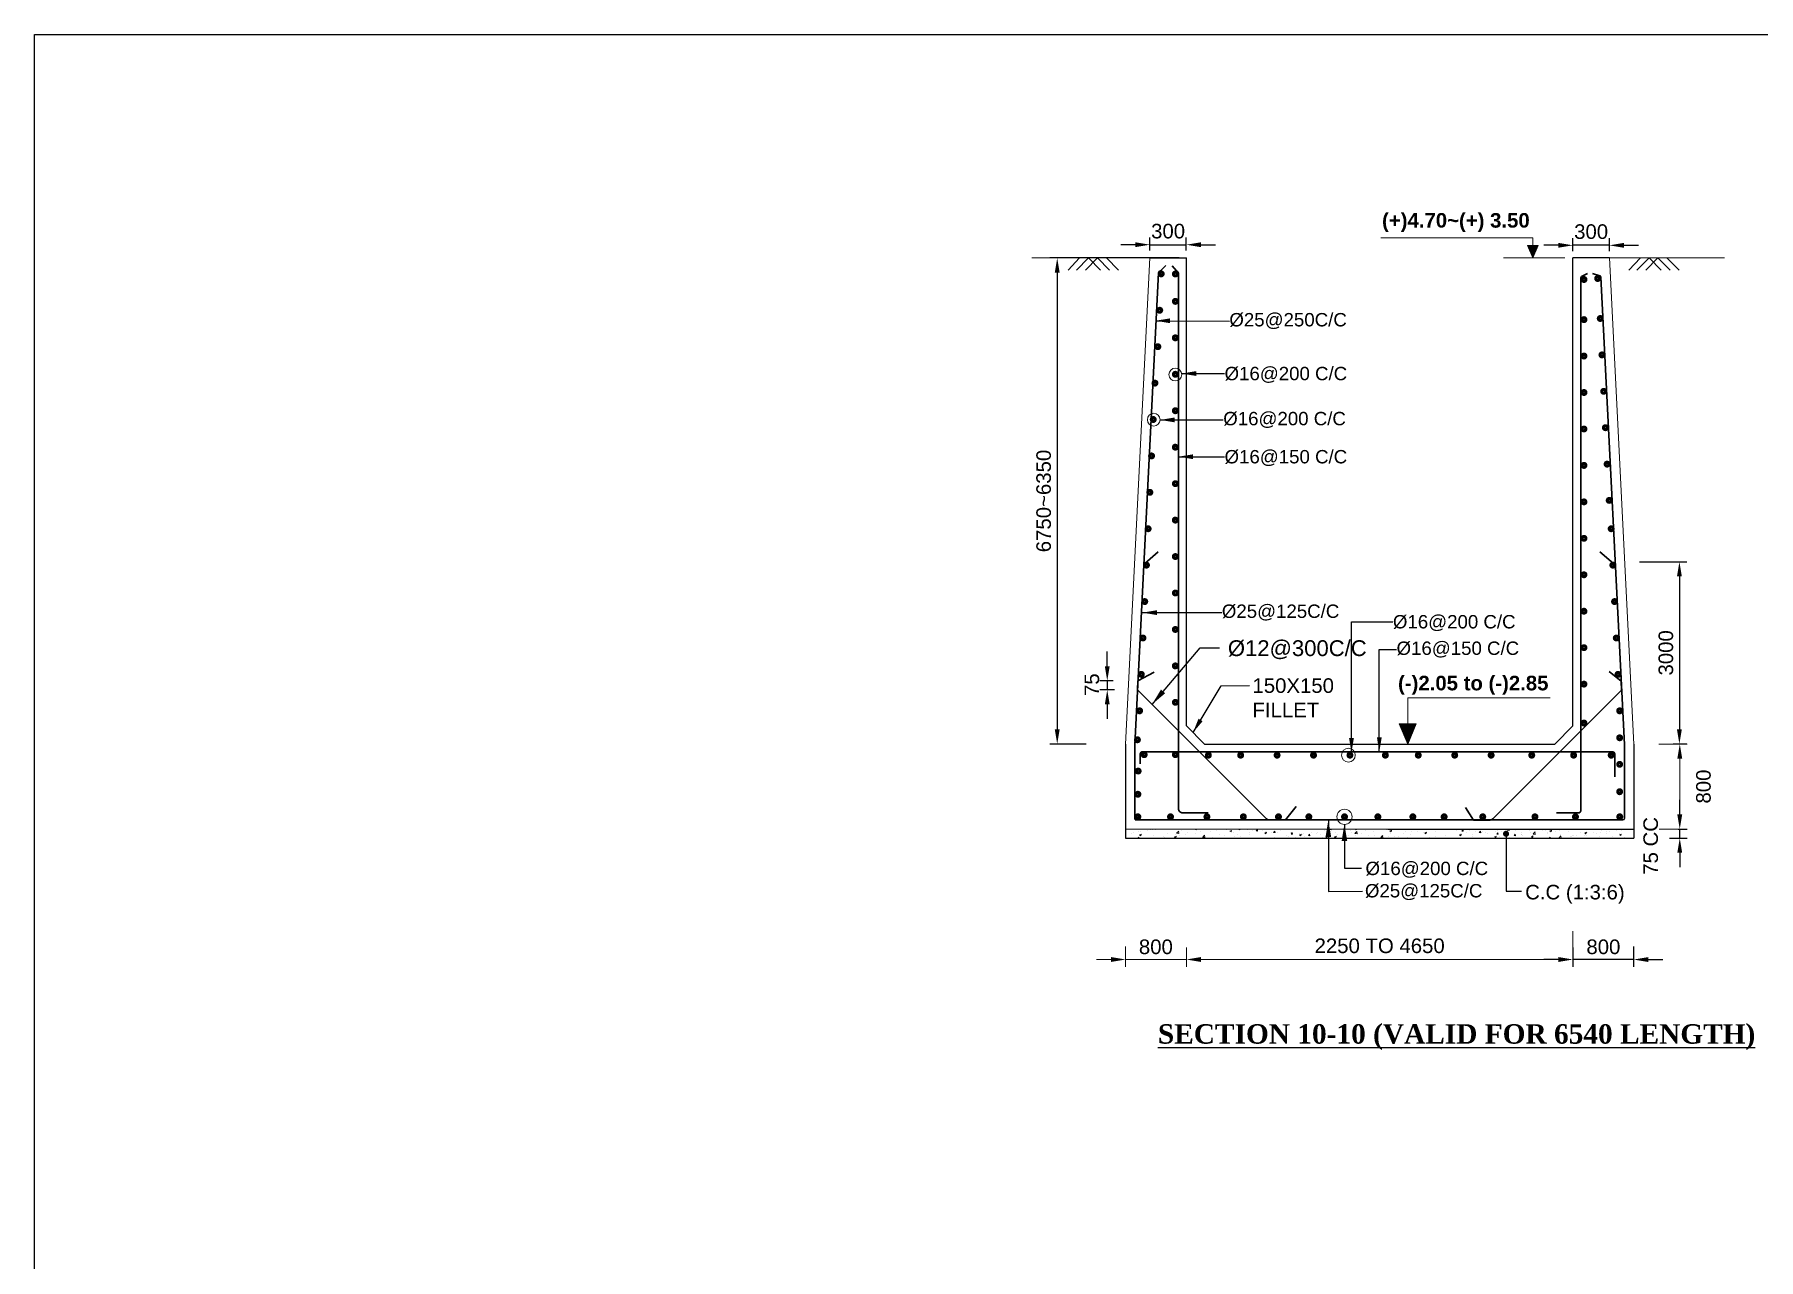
# Model space of a CAD drawing. Extents: x -426260 to 2055400, y -4304674 to -305611.
# Drawn here: x 749997 to 764196, y -1918385 to -1908303 of the extents above; entities that cross this region are included whole.
import ezdxf

# ---------------------------------------------------------------- set-up
doc = ezdxf.new("R2010")
doc.units = 0
doc.header["$LTSCALE"] = 300
doc.header["$MEASUREMENT"] = 0
doc.header["$PDMODE"] = 3
doc.layers.get('DEFPOINTS').update_dxf_attribs({"linetype": 'CONTINUOUS'})
for name, color, linetype, lineweight in [('Dim', 7, 'CONTINUOUS', 9), ('HATCH', 252, 'CONTINUOUS', 5), ('ROD', 1, 'CONTINUOUS', 30)]:
    doc.layers.add(name, color=color, linetype=linetype, lineweight=lineweight)
doc.layers.add('LINE', color=7, linetype='CONTINUOUS')
doc.layers.add('TXT', color=7, linetype='CONTINUOUS')
doc.styles.add('Arial', font='arial.ttf')
doc.styles.add('DIM', font='isocp3.shx')
doc.dimstyles.new('dim_60', dxfattribs={"dimtxt": 120, "dimasz": 120, "dimexe": 60, "dimexo": 60, "dimgap": 50, "dimtad": 1, "dimdec": 0, "dimzin": 0, "dimdsep": 46, "dimtxsty": 'DIM', "dimcen": 0.09, "dimclrd": 5, "dimclre": 5, "dimclrt": 7, "dimadec": 0, "dimazin": 0, "dimtfac": 1, "dimtdec": 0, "dimtmove": 0, "dimatfit": 3, "dimfxl": 1, "dimtolj": 1, "dimtzin": 0, "dimarcsym": 0})
doc.dimstyles.new('dim_70', dxfattribs={"dimtxt": 140, "dimasz": 140, "dimexe": 70, "dimexo": 40, "dimgap": 50, "dimtad": 1, "dimdec": 0, "dimzin": 0, "dimdsep": 46, "dimtxsty": 'Arial', "dimcen": 0.09, "dimclrd": 5, "dimclre": 5, "dimclrt": 7, "dimadec": 0, "dimazin": 0, "dimtfac": 1, "dimtdec": 0, "dimtmove": 0, "dimatfit": 3, "dimfxl": 1, "dimtolj": 1, "dimtzin": 0, "dimarcsym": 0})

# ---------------------------------------------------------------- blocks, each defined once
blk = doc.blocks.new('*D585')
at = {"layer": 'DEFPOINTS', "color": 0, "ltscale": 500, "transparency": 16777216}
for p in [(759483, -1910033), (759183, -1910142), (759483, -1910142)]:
    blk.add_point(p, dxfattribs=at)
at = {"layer": 'Dim', "color": 5, "lineweight": -2, "ltscale": 500, "transparency": 16777216}
for p, q in [((759183, -1910082), (759183, -1909973)), ((759483, -1910082), (759483, -1909973)), ((759063, -1910033), (758943, -1910033)), ((759183, -1910033), (759483, -1910033)), ((759603, -1910033), (759723, -1910033))]:
    blk.add_line(p, q, dxfattribs=at)
at = {"layer": 'Dim', "color": 5, "ltscale": 500, "transparency": 16777216}
for points in [[(759063, -1910013), (759063, -1910053), (759183, -1910033)], [(759603, -1910013), (759603, -1910053), (759483, -1910033)]]:
    blk.add_solid(points, dxfattribs=at)
at = {"layer": 'Dim', "color": 7, "ltscale": 500, "transparency": 16777216, "insert": (759333, -1909922), "char_height": 120, "attachment_point": 5, "style": 'Arial'}
blk.add_mtext('\\A1;300', dxfattribs=at)
blk = doc.blocks.new('*D587')
at = {"layer": 'DEFPOINTS', "color": 0, "ltscale": 50, "transparency": 16777216}
for p in [(763156, -1912642), (763433, -1914142), (763544, -1914142)]:
    blk.add_point(p, dxfattribs=at)
at = {"layer": 'Dim', "color": 5, "lineweight": -2, "ltscale": 50, "transparency": 16777216}
for p, q in [((763216, -1912642), (763604, -1912642)), ((763544, -1912762), (763544, -1914022)), ((763493, -1914142), (763604, -1914142))]:
    blk.add_line(p, q, dxfattribs=at)
at = {"layer": 'Dim', "color": 5, "ltscale": 50, "transparency": 16777216}
for points in [[(763524, -1912762), (763564, -1912762), (763544, -1912642)], [(763524, -1914022), (763564, -1914022), (763544, -1914142)]]:
    blk.add_solid(points, dxfattribs=at)
at = {"layer": 'Dim', "color": 7, "ltscale": 50, "transparency": 16777216, "insert": (763433, -1913392), "char_height": 120, "attachment_point": 5, "rotation": 90, "style": 'Arial'}
blk.add_mtext('\\A1;3000', dxfattribs=at)
blk = doc.blocks.new('*D588')
at = {"layer": 'DEFPOINTS', "color": 0, "ltscale": 50, "transparency": 16777216}
for p in [(758941, -1913622), (758832, -1913696), (758953, -1913696)]:
    blk.add_point(p, dxfattribs=at)
at = {"layer": 'Dim', "color": 5, "lineweight": -2, "ltscale": 50, "transparency": 16777216}
for p, q in [((758832, -1913502), (758832, -1913382)), ((758881, -1913622), (758772, -1913622)), ((758832, -1913622), (758832, -1913696)), ((758893, -1913696), (758772, -1913696)), ((758832, -1913816), (758832, -1913936))]:
    blk.add_line(p, q, dxfattribs=at)
at = {"layer": 'Dim', "color": 5, "ltscale": 50, "transparency": 16777216}
for points in [[(758812, -1913502), (758852, -1913502), (758832, -1913622)], [(758812, -1913816), (758852, -1913816), (758832, -1913696)]]:
    blk.add_solid(points, dxfattribs=at)
at = {"layer": 'Dim', "color": 7, "ltscale": 50, "transparency": 16777216, "insert": (758706, -1913654), "char_height": 120, "attachment_point": 5, "rotation": 90, "style": 'Arial'}
blk.add_mtext('\\A1;75', dxfattribs=at)
blk = doc.blocks.new('*D589')
at = {"layer": 'DEFPOINTS', "color": 0, "ltscale": 500, "transparency": 16777216}
for p in [(763402, -1914917), (763475, -1914842), (763547, -1914842)]:
    blk.add_point(p, dxfattribs=at)
at = {"layer": 'Dim', "color": 5, "lineweight": -2, "ltscale": 500, "transparency": 16777216}
for p, q in [((763547, -1914722), (763547, -1914602)), ((763462, -1914917), (763607, -1914917)), ((763535, -1914842), (763607, -1914842)), ((763547, -1914917), (763547, -1914842)), ((763547, -1915037), (763547, -1915157))]:
    blk.add_line(p, q, dxfattribs=at)
at = {"layer": 'Dim', "color": 5, "ltscale": 500, "transparency": 16777216}
for points in [[(763527, -1914722), (763567, -1914722), (763547, -1914842)], [(763527, -1915037), (763567, -1915037), (763547, -1914917)]]:
    blk.add_solid(points, dxfattribs=at)
at = {"layer": 'Dim', "color": 7, "ltscale": 500, "transparency": 16777216, "insert": (763308, -1915004), "char_height": 120, "attachment_point": 5, "rotation": 90, "style": 'Arial'}
blk.add_mtext('\\A1; 75 CC', dxfattribs=at)
blk = doc.blocks.new('*D590')
at = {"layer": 'DEFPOINTS', "color": 0, "ltscale": 500, "transparency": 16777216}
for p in [(762667, -1910038), (762667, -1910147), (762967, -1910147)]:
    blk.add_point(p, dxfattribs=at)
at = {"layer": 'Dim', "color": 5, "lineweight": -2, "ltscale": 500, "transparency": 16777216}
for p, q in [((762667, -1910087), (762667, -1909978)), ((762967, -1910087), (762967, -1909978)), ((762547, -1910038), (762427, -1910038)), ((762967, -1910038), (762667, -1910038)), ((763087, -1910038), (763207, -1910038))]:
    blk.add_line(p, q, dxfattribs=at)
at = {"layer": 'Dim', "color": 5, "ltscale": 500, "transparency": 16777216}
for points in [[(762547, -1910018), (762547, -1910058), (762667, -1910038)], [(763087, -1910018), (763087, -1910058), (762967, -1910038)]]:
    blk.add_solid(points, dxfattribs=at)
at = {"layer": 'Dim', "color": 7, "ltscale": 500, "transparency": 16777216, "insert": (762817, -1909926), "char_height": 120, "attachment_point": 5, "style": 'Arial'}
blk.add_mtext('\\A1;300', dxfattribs=at)
blk = doc.blocks.new('*D591')
at = {"layer": 'DEFPOINTS', "color": 0, "ltscale": 500, "transparency": 16777216}
for p in [(762667, -1915757), (763167, -1915749), (762667, -1915916)]:
    blk.add_point(p, dxfattribs=at)
at = {"layer": 'Dim', "color": 5, "lineweight": -2, "ltscale": 500, "transparency": 16777216}
for p, q in [((762547, -1915916), (762427, -1915916)), ((762667, -1915817), (762667, -1915976)), ((763167, -1915916), (762667, -1915916)), ((763167, -1915809), (763167, -1915976)), ((763287, -1915916), (763407, -1915916))]:
    blk.add_line(p, q, dxfattribs=at)
at = {"layer": 'Dim', "color": 5, "ltscale": 500, "transparency": 16777216}
for points in [[(762547, -1915896), (762547, -1915936), (762667, -1915916)], [(763287, -1915896), (763287, -1915936), (763167, -1915916)]]:
    blk.add_solid(points, dxfattribs=at)
at = {"layer": 'Dim', "color": 7, "ltscale": 500, "transparency": 16777216, "insert": (762918, -1915812), "char_height": 120, "attachment_point": 5, "style": 'Arial'}
blk.add_mtext('\\A1;800', dxfattribs=at)

msp = doc.modelspace()

# ---------------------------------------------------------------- hatches: boundary and pattern name
at = {"layer": 'Dim', "ltscale": 500}
h = msp.add_hatch(color=8, dxfattribs=at)
h.dxf.hatch_style = 1
h.paths.add_polyline_path([(762380.5, -1910038.7), (762337.1, -1910038.7), (762293.7, -1910038.7), (762337.1, -1910142.4)])
h = msp.add_hatch(color=8, dxfattribs=at)
h.dxf.hatch_style = 1
h.paths.add_polyline_path([(761375.7, -1913976.5), (761306.2, -1913976.5), (761236.7, -1913976.5), (761306.2, -1914142.4)])

# ---------------------------------------------------------------- linework, layer by layer
at = {"layer": 'Dim', "ltscale": 50}
for p, q in [((762337.1, -1909976.7), (761085.1, -1909976.7)), ((762337.1, -1910142.4), (762337.1, -1909976.7)), ((759097.4, -1910142.4), (758211.3, -1910142.4)), ((762094.2, -1910142.4), (762599.1, -1910142.4))]:
    msp.add_line(p, q, dxfattribs=at)
at = {"layer": 'Dim', "ltscale": 500}
msp.add_line((761306.2, -1913761.4), (762479.6, -1913761.4), dxfattribs=at)
at = {"layer": 'Dim', "color": 5, "ltscale": 500}
for p, q in [((763375.3, -1914142.4), (763606.9, -1914142.4)), ((763546.9, -1914262.4), (763546.9, -1914722.4)), ((763376.8, -1914842.4), (763606.9, -1914842.4)), ((762667.3, -1915683), (762667.3, -1915975.8)), ((758863.4, -1915915.8), (758743.4, -1915915.8)), ((758983.4, -1915808.9), (758983.4, -1915975.8)), ((758983.4, -1915915.8), (759483.4, -1915915.8)), ((759483.4, -1915816.5), (759483.4, -1915975.8)), ((759483.4, -1915816.5), (759483.4, -1915975.8)), ((762547.3, -1915915.8), (759603.4, -1915915.8)), ((759603.4, -1915915.8), (759723.4, -1915915.8))]:
    msp.add_line(p, q, dxfattribs=at)
at = {"layer": 'Dim', "color": 2, "ltscale": 50}
for p, q in [((759028.3, -1914874.9), (759028.3, -1914874.9)), ((759044.9, -1914874.1), (759044.9, -1914874.1)), ((759085, -1914917.4), (759091.8, -1914909.2)), ((759089.1, -1914862.1), (759089.1, -1914862.1)), ((759093.3, -1914917.4), (759091.8, -1914909.3)), ((759098.5, -1914890.8), (759112.5, -1914885.4)), ((759098.5, -1914890.8), (759108.5, -1914897.5)), ((759104, -1914864.9), (759104, -1914864.9)), ((759108.4, -1914897.5), (759112.5, -1914885.4)), ((759161.5, -1914854.1), (759161.5, -1914854.1)), ((759187.7, -1914915.8), (759187.7, -1914915.8)), ((759190, -1914842.6), (759207.8, -1914845.3)), ((759190.1, -1914849.3), (759190.1, -1914849.3)), ((759207.8, -1914845.3), (759207.4, -1914842.4)), ((759209.4, -1914898), (759209.4, -1914898)), ((759230.3, -1914848.3), (759230.3, -1914848.3)), ((759291.5, -1914900.8), (759291.5, -1914900.8)), ((759303.5, -1914910.6), (759303.5, -1914910.6)), ((759326.1, -1914877.9), (759326.1, -1914877.9)), ((759385.9, -1914906.8), (759399.9, -1914901.4)), ((759385.9, -1914906.8), (759395.9, -1914913.5)), ((759394.2, -1914886.8), (759394.2, -1914886.8)), ((759395.9, -1914913.5), (759399.9, -1914901.4)), ((759403.4, -1914875.7), (759421.2, -1914878.4)), ((759404.5, -1914874.5), (759420.1, -1914858.3)), ((759421.2, -1914878.4), (759419, -1914859.4)), ((759429.8, -1914893.9), (759429.8, -1914893.9)), ((759442.7, -1914857.9), (759442.7, -1914857.9)), ((759479.9, -1914887.4), (759479.9, -1914887.4)), ((759495.3, -1914874), (759495.3, -1914874)), ((759554.1, -1914842.4), (759563.9, -1914849)), ((759555.6, -1914877.4), (759555.6, -1914877.4)), ((759563.9, -1914849), (759566.1, -1914842.4)), ((759599.1, -1914859), (759599.1, -1914859)), ((759616.9, -1914908.8), (759634.7, -1914911.5)), ((759618, -1914907.6), (759633.6, -1914891.4)), ((759634.7, -1914911.5), (759632.4, -1914892.5)), ((759635.7, -1914907.9), (759635.7, -1914907.9)), ((759681.9, -1914860.8), (759681.9, -1914860.8)), ((759699.4, -1914911.5), (759699.4, -1914911.5)), ((759701.8, -1914844.9), (759701.8, -1914844.9)), ((759704.3, -1914844.4), (759704.3, -1914844.4)), ((759732, -1914854.2), (759732, -1914854.2)), ((759752.4, -1914887.9), (759752.4, -1914887.9)), ((759800.4, -1914898.7), (759800.4, -1914898.7)), ((759807.8, -1914844.2), (759807.8, -1914844.2)), ((759811, -1914848.9), (759811, -1914848.9)), ((759841.4, -1914858.3), (759855.4, -1914853)), ((759841.4, -1914858.3), (759851.3, -1914865)), ((759851.3, -1914865), (759855.4, -1914853)), ((759869, -1914867.9), (759869, -1914867.9)), ((759881.5, -1914906.4), (759881.5, -1914906.4)), ((759904.3, -1914883.7), (759904.3, -1914883.7)), ((759915.2, -1914845.6), (759917.8, -1914842.4)), ((759915.2, -1914845.6), (759927.1, -1914846.6)), ((759917.8, -1914853.4), (759917.8, -1914853.4)), ((759927.1, -1914846.7), (759926.3, -1914842.4)), ((759931.5, -1914899.8), (759931.5, -1914899.8)), ((759985.7, -1914847.8), (759985.7, -1914847.8)), ((760007, -1914869.6), (760007, -1914869.6)), ((760007.3, -1914889.9), (760007.3, -1914889.9)), ((760024.5, -1914857.9), (760024.5, -1914857.9)), ((760058.6, -1914858.1), (760068.3, -1914846.6)), ((760058.6, -1914858.1), (760070.6, -1914859.2)), ((760070.5, -1914859.2), (760068.2, -1914846.7)), ((760108, -1914856.8), (760108, -1914856.8)), ((760128.8, -1914874.3), (760142.8, -1914869)), ((760128.8, -1914874.3), (760138.8, -1914881.1)), ((760131.3, -1914862.4), (760131.3, -1914862.4)), ((760133.6, -1914873.2), (760133.6, -1914873.2)), ((760138.7, -1914881.1), (760142.8, -1914869)), ((760183.6, -1914866.7), (760183.6, -1914866.7)), ((760202.1, -1914870.7), (760211.7, -1914859.2)), ((760202.1, -1914870.7), (760214, -1914871.7)), ((760209.4, -1914908.4), (760209.4, -1914908.4)), ((760214, -1914871.8), (760211.7, -1914859.2)), ((760238.1, -1914866.9), (760238.1, -1914866.9)), ((760259.4, -1914856.7), (760259.4, -1914856.7)), ((760312.1, -1914894.3), (760312.1, -1914894.3)), ((760327.3, -1914907.1), (760327.3, -1914907.1)), ((760344.8, -1914871.4), (760344.8, -1914871.4)), ((760345.5, -1914883.2), (760355.2, -1914871.7)), ((760345.5, -1914883.2), (760357.5, -1914884.3)), ((760357.4, -1914884.3), (760355.1, -1914871.8)), ((760383.2, -1914912.3), (760383.2, -1914912.3)), ((760413.1, -1914881.5), (760413.1, -1914881.5)), ((760416.3, -1914890.4), (760430.3, -1914885)), ((760416.3, -1914890.4), (760426.2, -1914897.1)), ((760426.2, -1914897.1), (760430.2, -1914885)), ((760443.9, -1914887.1), (760443.9, -1914887.1)), ((760451.6, -1914876), (760451.6, -1914876)), ((760458.9, -1914902.4), (760458.9, -1914902.4)), ((760489, -1914895.8), (760498.6, -1914884.3)), ((760489, -1914895.8), (760500.9, -1914896.8)), ((760500.9, -1914896.9), (760498.6, -1914884.3)), ((760517, -1914866.5), (760517, -1914866.5)), ((760558.4, -1914880.5), (760558.4, -1914880.5)), ((760560.6, -1914867.1), (760560.6, -1914867.1)), ((760585.2, -1914885.7), (760585.2, -1914885.7)), ((760608.5, -1914911), (760608.5, -1914911)), ((760619.7, -1914852.4), (760619.7, -1914852.4)), ((760632.4, -1914908.3), (760642.1, -1914896.8)), ((760632.4, -1914908.3), (760644.4, -1914909.4)), ((760635.3, -1914879.2), (760635.3, -1914879.2)), ((760644.3, -1914909.4), (760642, -1914896.9)), ((760657.6, -1914846.4), (760675.4, -1914849.1)), ((760658.7, -1914845.2), (760661.4, -1914842.4)), ((760665.1, -1914885), (760665.1, -1914885)), ((760675.4, -1914849.1), (760674.6, -1914842.4)), ((760677.2, -1914847), (760677.2, -1914847)), ((760703.7, -1914906.4), (760717.7, -1914901)), ((760703.7, -1914906.4), (760713.6, -1914913.1)), ((760711, -1914869.2), (760711, -1914869.2)), ((760713.6, -1914913.1), (760717.7, -1914901)), ((760718.3, -1914906.2), (760718.3, -1914906.2)), ((760725.1, -1914891), (760725.1, -1914891)), ((760771.9, -1914889.5), (760771.9, -1914889.5)), ((760778.8, -1914917.4), (760785.5, -1914909.4)), ((760787, -1914917.4), (760785.5, -1914909.4)), ((760822.2, -1914891.2), (760822.2, -1914891.2)), ((760837.3, -1914852.6), (760837.3, -1914852.6)), ((760841.8, -1914870.9), (760841.8, -1914870.9)), ((760871.1, -1914879.5), (760888.8, -1914882.2)), ((760872.2, -1914878.3), (760887.7, -1914862.1)), ((760872.5, -1914842.4), (760881.7, -1914848.6)), ((760878.7, -1914894), (760878.7, -1914894)), ((760881.6, -1914848.6), (760883.7, -1914842.4)), ((760888.8, -1914882.2), (760886.6, -1914863.2)), ((760887.4, -1914846), (760887.4, -1914846)), ((760910.5, -1914914.9), (760910.5, -1914914.9)), ((760924.9, -1914877.1), (760924.9, -1914877.1)), ((760958.4, -1914850.9), (760958.4, -1914850.9)), ((760985.4, -1914898.5), (760985.4, -1914898.5)), ((761004.1, -1914917.4), (761005.1, -1914917)), ((761005, -1914917.4), (761005.1, -1914917)), ((761025.9, -1914864.3), (761025.9, -1914864.3)), ((761036.8, -1914898.2), (761036.8, -1914898.2)), ((761084.5, -1914912.6), (761102.3, -1914915.3)), ((761085.6, -1914911.4), (761101.2, -1914895.2)), ((761086.9, -1914891.7), (761086.9, -1914891.7)), ((761092.2, -1914903), (761092.2, -1914903)), ((761102.3, -1914915.3), (761100.1, -1914896.3)), ((761127.3, -1914915.9), (761127.3, -1914915.9)), ((761129.8, -1914849.3), (761129.8, -1914849.3)), ((761151.4, -1914900.9), (761151.4, -1914900.9)), ((761159.1, -1914857.9), (761173.2, -1914852.5)), ((761159.1, -1914857.9), (761169.1, -1914864.6)), ((761162.7, -1914881.7), (761162.7, -1914881.7)), ((761169.1, -1914864.6), (761173.1, -1914852.5)), ((761199, -1914907.5), (761199, -1914907.5)), ((761230, -1914901.8), (761230, -1914901.8)), ((761268.1, -1914880.9), (761268.1, -1914880.9)), ((761289, -1914865), (761289, -1914865)), ((761305.7, -1914912), (761305.7, -1914912)), ((761331, -1914889), (761331, -1914889)), ((761339, -1914858.5), (761339, -1914858.5)), ((761384.7, -1914860.8), (761384.7, -1914860.8)), ((761412.5, -1914916.6), (761412.5, -1914916.6)), ((761414.8, -1914848.5), (761414.8, -1914848.5)), ((761434.9, -1914874), (761434.9, -1914874)), ((761446.6, -1914873.9), (761460.6, -1914868.5)), ((761446.6, -1914873.9), (761456.5, -1914880.6)), ((761456.5, -1914880.6), (761460.5, -1914868.5)), ((761488.5, -1914910.7), (761488.5, -1914910.7)), ((761537.6, -1914859.9), (761537.6, -1914859.9)), ((761538.6, -1914904.1), (761538.6, -1914904.1)), ((761601.2, -1914846.3), (761601.2, -1914846.3)), ((761608.8, -1914845.7), (761611.6, -1914842.4)), ((761608.8, -1914845.7), (761620.8, -1914846.8)), ((761614.3, -1914894.2), (761614.3, -1914894.2)), ((761620.8, -1914846.8), (761619.9, -1914842.4)), ((761636.2, -1914913.7), (761636.2, -1914913.7)), ((761638.6, -1914847.1), (761638.6, -1914847.1)), ((761708, -1914850.8), (761708, -1914850.8)), ((761734, -1914889.9), (761748, -1914884.6)), ((761734, -1914889.9), (761743.9, -1914896.6)), ((761740.1, -1914898.7), (761740.1, -1914898.7)), ((761740.6, -1914877.5), (761740.6, -1914877.5)), ((761743.9, -1914896.6), (761748, -1914884.6)), ((761752.3, -1914858.3), (761761.9, -1914846.8)), ((761752.3, -1914858.3), (761764.2, -1914859.3)), ((761764.2, -1914859.4), (761761.9, -1914846.8)), ((761790.7, -1914871), (761790.7, -1914871)), ((761814.7, -1914855.3), (761814.7, -1914855.3)), ((761842.8, -1914884.6), (761842.8, -1914884.6)), ((761843, -1914900.1), (761843, -1914900.1)), ((761866.4, -1914861), (761866.4, -1914861)), ((761895.7, -1914870.8), (761905.4, -1914859.3)), ((761895.7, -1914870.8), (761907.7, -1914871.9)), ((761907.7, -1914871.9), (761905.4, -1914859.4)), ((761921.5, -1914859.8), (761921.5, -1914859.8)), ((761943.8, -1914871.8), (761943.8, -1914871.8)), ((761959.6, -1914880.1), (761959.6, -1914880.1)), ((761990.2, -1914916.6), (761990.2, -1914916.6)), ((761992.7, -1914844.4), (761992.7, -1914844.4)), ((762021.4, -1914905.9), (762035.4, -1914900.6)), ((762021.4, -1914905.9), (762031.4, -1914912.7)), ((762028.3, -1914864.3), (762028.3, -1914864.3)), ((762031.3, -1914912.7), (762035.4, -1914900.6)), ((762039.2, -1914883.4), (762048.8, -1914871.9)), ((762039.2, -1914883.4), (762051.1, -1914884.4)), ((762047.7, -1914856.8), (762047.7, -1914856.8)), ((762051.1, -1914884.5), (762048.8, -1914871.9)), ((762065.9, -1914906.7), (762065.9, -1914906.7)), ((762076.3, -1914860), (762076.3, -1914860)), ((762124.2, -1914904), (762124.2, -1914904)), ((762125.2, -1914850.2), (762143, -1914852.9)), ((762126.3, -1914849), (762132.7, -1914842.4)), ((762135, -1914868.8), (762135, -1914868.8)), ((762143, -1914852.9), (762141.8, -1914842.4)), ((762147.9, -1914909.3), (762147.9, -1914909.3)), ((762150.3, -1914842.7), (762150.3, -1914842.7)), ((762182.6, -1914895.9), (762192.3, -1914884.5)), ((762182.6, -1914895.9), (762194.6, -1914897)), ((762190.9, -1914842.4), (762199.4, -1914848.1)), ((762192.2, -1914890), (762192.2, -1914890)), ((762194.6, -1914897), (762192.3, -1914884.5)), ((762199.4, -1914848.2), (762201.3, -1914842.4)), ((762199.6, -1914846.5), (762199.6, -1914846.5)), ((762240.8, -1914883.9), (762240.8, -1914883.9)), ((762241.8, -1914873.3), (762241.8, -1914873.3)), ((762242.3, -1914883.5), (762242.3, -1914883.5)), ((762248.9, -1914896.5), (762248.9, -1914896.5)), ((762306.4, -1914851), (762306.4, -1914851)), ((762318.1, -1914873.5), (762318.1, -1914873.5)), ((762320.7, -1914917.4), (762322.9, -1914916.6)), ((762322.6, -1914917.4), (762322.8, -1914916.6)), ((762326.1, -1914908.5), (762335.7, -1914897)), ((762326.1, -1914908.5), (762338, -1914909.5)), ((762338, -1914909.6), (762335.7, -1914897)), ((762338.7, -1914883.3), (762356.5, -1914886)), ((762339.8, -1914882.1), (762355.4, -1914865.9)), ((762348.6, -1914877.8), (762348.6, -1914877.8)), ((762352.8, -1914881.5), (762352.8, -1914881.5)), ((762356.4, -1914886), (762354.2, -1914867)), ((762357.5, -1914863.9), (762357.5, -1914863.9)), ((762413.2, -1914855.5), (762413.2, -1914855.5)), ((762444.4, -1914856.8), (762444.4, -1914856.8)), ((762455.3, -1914882.4), (762455.3, -1914882.4)), ((762455.5, -1914867.4), (762455.5, -1914867.4)), ((762472.6, -1914917.4), (762479.2, -1914909.6)), ((762474.1, -1914843.9), (762474.1, -1914843.9)), ((762476.9, -1914857.5), (762490.9, -1914852.1)), ((762476.9, -1914857.5), (762486.8, -1914864.2)), ((762480.6, -1914917.4), (762479.2, -1914909.6)), ((762486.8, -1914864.2), (762490.9, -1914852.1)), ((762494.4, -1914850.3), (762494.4, -1914850.3)), ((762519.9, -1914860), (762519.9, -1914860)), ((762550.5, -1914913.9), (762550.5, -1914913.9)), ((762552.1, -1914916.4), (762558.7, -1914917.4)), ((762553.2, -1914915.2), (762568.8, -1914899)), ((762556.5, -1914854.6), (762556.5, -1914854.6)), ((762562.1, -1914886.9), (762562.1, -1914886.9)), ((762569.7, -1914917.4), (762567.7, -1914900.1)), ((762626.7, -1914864.5), (762626.7, -1914864.5)), ((762643.9, -1914902.5), (762643.9, -1914902.5)), ((762658, -1914906.2), (762658, -1914906.2)), ((762667.1, -1914893.9), (762667.1, -1914893.9)), ((762668.9, -1914891.4), (762668.9, -1914891.4)), ((762693.9, -1914895.9), (762693.9, -1914895.9)), ((762733.4, -1914869), (762733.4, -1914869)), ((762760.7, -1914892.1), (762760.7, -1914892.1)), ((762764.3, -1914873.5), (762778.3, -1914868.1)), ((762764.3, -1914873.5), (762774.3, -1914880.2)), ((762769.7, -1914886), (762769.7, -1914886)), ((762774.2, -1914880.2), (762778.3, -1914868.1)), ((762775.6, -1914895.9), (762775.6, -1914895.9)), ((762783.8, -1914873.8), (762783.8, -1914873.8)), ((762840.2, -1914873.5), (762840.2, -1914873.5)), ((762861.7, -1914879.3), (762861.7, -1914879.3)), ((762882.4, -1914900.4), (762882.4, -1914900.4)), ((762896, -1914869.3), (762896, -1914869.3)), ((762900.4, -1914853.8), (762900.4, -1914853.8)), ((762946.1, -1914862.8), (762946.1, -1914862.8)), ((762947, -1914878), (762947, -1914878)), ((762965.6, -1914864.3), (762965.6, -1914864.3)), ((762989.1, -1914904.9), (762989.1, -1914904.9)), ((763021.8, -1914852.8), (763021.8, -1914852.8)), ((763051.7, -1914889.5), (763065.8, -1914884.1)), ((763051.7, -1914889.5), (763061.7, -1914896.2)), ((763053.7, -1914882.6), (763053.7, -1914882.6)), ((763061.7, -1914896.2), (763065.7, -1914884.1)), ((763065.8, -1914916.8), (763065.8, -1914916.8)), ((763068.2, -1914850.2), (763068.2, -1914850.2)), ((763095.5, -1914915), (763095.5, -1914915)), ((763095.9, -1914909.4), (763095.9, -1914909.4))]:
    msp.add_line(p, q, dxfattribs=at)
at = {"layer": 'Dim', "ltscale": 500}
for points in [[(762337.1, -1910142.4), (762293.7, -1910038.7), (762337.1, -1910038.7)], [(762337.1, -1910142.4), (762380.5, -1910038.7), (762337.1, -1910038.7)], [(761306.2, -1913976.5), (761306.2, -1913761.4)], [(761306.2, -1914142.4), (761236.7, -1913976.5), (761306.2, -1913976.5)], [(761306.2, -1914142.4), (761375.7, -1913976.5), (761306.2, -1913976.5)]]:
    msp.add_lwpolyline(points, dxfattribs=at)
at = {"layer": 'Dim', "ltscale": 50}
msp.add_lwpolyline([(762967.3, -1910142.4), (763916.5, -1910142.4)], dxfattribs=at)
at = {"layer": 'Dim'}
for centre, radius in [((759392.5, -1911101.6), 52.6), ((759214.7, -1911473.1), 52.6), ((760817.6, -1914234.2), 56.8), ((760785.9, -1914741.1), 62.4)]:
    msp.add_circle(centre, radius, dxfattribs=at)
at = {"layer": 'Dim', "color": 5, "ltscale": 500}
for points in [[(763526.9, -1914262.4), (763566.9, -1914262.4), (763546.9, -1914142.4)], [(763526.9, -1914722.4), (763566.9, -1914722.4), (763546.9, -1914842.4)], [(758863.4, -1915895.8), (758863.4, -1915935.8), (758983.4, -1915915.8)], [(759603.4, -1915895.8), (759603.4, -1915935.8), (759483.4, -1915915.8)], [(759603.4, -1915895.8), (759603.4, -1915935.8), (759483.4, -1915915.8)], [(762547.3, -1915895.8), (762547.3, -1915935.8), (762667.3, -1915915.8)]]:
    msp.add_solid(points, dxfattribs=at)
at = {"layer": 'HATCH', "lineweight": 15}
for points in [[(758604.3, -1910142.4), (758509.6, -1910242.3)], [(758677.8, -1910142.4), (758578, -1910242.3)], [(758751.4, -1910142.4), (758651.5, -1910242.3)], [(758677.8, -1910142.4), (758777.7, -1910242.3)], [(758751.4, -1910142.4), (758851.2, -1910242.3)], [(758824.9, -1910142.4), (758924.8, -1910242.3)], [(763222.9, -1910142.4), (763128.2, -1910242.3)], [(763293.8, -1910142.4), (763193.9, -1910242.3)], [(763367.3, -1910142.4), (763267.4, -1910242.3)], [(763293.8, -1910142.4), (763393.6, -1910242.3)], [(763367.3, -1910142.4), (763467.2, -1910242.3)], [(763440.8, -1910142.4), (763540.7, -1910242.3)]]:
    msp.add_lwpolyline(points, dxfattribs=at)
at = {"layer": 'LINE', "color": 5}
for p, q in [((759423.4, -1910142.4), (758359.9, -1910142.4)), ((758419.9, -1910262.4), (758419.9, -1914022.4)), ((758657.6, -1914142.4), (758359.9, -1914142.4))]:
    msp.add_line(p, q, dxfattribs=at)
at = {"layer": 'LINE', "lineweight": 15}
for p, q in [((758983.4, -1914142.4), (759183.4, -1910142.4)), ((763167.3, -1914142.4), (762967.3, -1910142.4))]:
    msp.add_line(p, q, dxfattribs=at)
at = {"layer": 'LINE'}
for p, q in [((759183.4, -1910142.4), (759483.4, -1910142.4)), ((759483.4, -1913992.4), (759483.4, -1910142.4)), ((762967.3, -1910142.4), (762667.3, -1910142.4)), ((762667.3, -1913992.4), (762667.3, -1910142.4)), ((759633.4, -1914142.4), (759483.4, -1913992.4)), ((762667.3, -1913992.4), (762517.3, -1914142.4)), ((758983.4, -1914142.4), (758983.4, -1914917.4)), ((759633.4, -1914142.4), (761143, -1914142.4)), ((761143, -1914142.4), (762517.3, -1914142.4)), ((763167.3, -1914142.4), (763167.3, -1914917.4)), ((758983.4, -1914917.4), (761143, -1914917.4)), ((761143, -1914842.4), (763167.3, -1914842.4)), ((761143, -1914917.4), (763167.3, -1914917.4))]:
    msp.add_line(p, q, dxfattribs=at)
at = {"layer": 'LINE', "lineweight": 18}
msp.add_line((758983.4, -1914842.4), (763167.3, -1914842.4), dxfattribs=at)
at = {"layer": 'LINE'}
msp.add_lwpolyline([(778849.4, -1928705.8), (749997, -1928705.8), (749997, -1908303.1), (778849.4, -1908303.1)], close=True, dxfattribs=at)
for points in [[(758983.4, -1914142.4), (758983.4, -1914142.4)], [(763167.3, -1914142.4), (763167.3, -1914142.4)]]:
    msp.add_lwpolyline(points, dxfattribs=at)
at = {"layer": 'LINE', "color": 5}
for points in [[(758399.9, -1910262.4), (758439.9, -1910262.4), (758419.9, -1910142.4)], [(758399.9, -1914022.4), (758439.9, -1914022.4), (758419.9, -1914142.4)]]:
    msp.add_solid(points, dxfattribs=at)
at = {"layer": 'ROD'}
for p, q in [((759058.3, -1914145.9), (759254.3, -1910263.3)), ((759269.2, -1910249), (759314, -1910204.8)), ((762881.4, -1910286), (762829.1, -1910270.5)), ((763092.3, -1914145.9), (762896.4, -1910300.3)), ((759058.4, -1914142.4), (759058.4, -1914752.4)), ((759102.8, -1914222.4), (759102.8, -1914304.9)), ((761143, -1914207.4), (759116, -1914207.4)), ((761143, -1914207.4), (762997.6, -1914207.4)), ((763011.2, -1914222.4), (763011.2, -1914411.7)), ((763092.3, -1914752.4), (763092.3, -1914145.9)), ((759073.4, -1914767.4), (761143, -1914767.4)), ((761143, -1914767.4), (763077.3, -1914767.4)), ((763077.3, -1914767.4), (763063.3, -1914767.4))]:
    msp.add_line(p, q, dxfattribs=at)
at = {"layer": 'ROD', "const_width": 30.7}
for points in [[(759288.8, -1910268.8, -1), (759263.7, -1910277.1, -1)], [(759405, -1910270.1, -1), (759380, -1910278.5, -1)], [(762745.6, -1910315.3, 1), (762770.6, -1910323.6, 1)], [(762858.2, -1910306.7, 1), (762883.3, -1910315.1, 1)], [(759276.7, -1910568.4, -1), (759251.7, -1910576.8, -1)], [(759405, -1910495.3, -1), (759380, -1910503.6, -1)], [(762745.6, -1910645.3, 1), (762770.6, -1910653.6, 1)], [(762879.6, -1910636.1, 1), (762904.6, -1910644.4, 1)], [(759405, -1910795.3, -1), (759380, -1910803.6, -1)], [(759261.2, -1910868.1, -1), (759236.2, -1910876.4, -1)], [(762745.6, -1910945.3, 1), (762770.6, -1910953.6, 1)], [(762893.6, -1910935.7, 1), (762918.7, -1910944.1, 1)], [(759405, -1911095.3, -1), (759380, -1911103.6, -1)], [(759237.4, -1911167.8, -1), (759212.3, -1911176.1, -1)], [(762745.6, -1911245.3, 1), (762770.6, -1911253.6, 1)], [(762907.7, -1911235.4, 1), (762932.7, -1911243.8, 1)], [(759405, -1911395.3, -1), (759380, -1911403.6, -1)], [(759223.4, -1911467.4, -1), (759198.3, -1911475.8, -1)], [(762745.6, -1911545.3, 1), (762770.6, -1911553.6, 1)], [(762921.7, -1911535.1, 1), (762946.7, -1911543.4, 1)], [(759405, -1911695.3, -1), (759380, -1911703.6, -1)], [(759209.3, -1911767.1, -1), (759184.3, -1911775.5, -1)], [(762745.6, -1911845.3, 1), (762770.6, -1911853.6, 1)], [(762935.7, -1911834.8, 1), (762960.8, -1911843.1, 1)], [(759195.3, -1912066.8, -1), (759170.2, -1912075.1, -1)], [(759405, -1911995.3, -1), (759380, -1912003.6, -1)], [(762953.2, -1912132.9, 1), (762978.3, -1912141.3, 1)], [(762745.6, -1912145.3, 1), (762770.6, -1912153.6, 1)], [(759181.2, -1912366.5, -1), (759156.2, -1912374.8, -1)], [(759405, -1912295.3, -1), (759380, -1912303.6, -1)], [(762969.4, -1912366.5, 1), (762994.4, -1912374.8, 1)], [(762745.6, -1912445.3, 1), (762770.6, -1912453.6, 1)], [(759167.2, -1912666.1, -1), (759142.2, -1912674.5, -1)], [(759405, -1912595.3, -1), (759380, -1912603.6, -1)], [(762983.4, -1912666.1, 1), (763008.5, -1912674.5, 1)], [(762745.6, -1912745.3, 1), (762770.6, -1912753.6, 1)], [(759153.2, -1912965.8, -1), (759128.1, -1912974.1, -1)], [(759405, -1912895.3, -1), (759380, -1912903.6, -1)], [(762997.4, -1912965.8, 1), (763022.5, -1912974.1, 1)], [(762745.6, -1913045.3, 1), (762770.6, -1913053.6, 1)], [(759139.1, -1913265.5, -1), (759114.1, -1913273.8, -1)], [(759405, -1913195.3, -1), (759380, -1913203.6, -1)], [(763011.5, -1913265.5, 1), (763036.5, -1913273.8, 1)], [(762745.6, -1913345.3, 1), (762770.6, -1913353.6, 1)], [(759405, -1913495.3, -1), (759380, -1913503.6, -1)], [(759125.1, -1913565.1, -1), (759100.1, -1913573.5, -1)], [(762745.6, -1913645.3, 1), (762770.6, -1913653.6, 1)], [(763025.5, -1913565.1, 1), (763050.6, -1913573.5, 1)], [(759405, -1913795.3, -1), (759380, -1913803.6, -1)], [(759111.1, -1913864.8, -1), (759086, -1913873.2, -1)], [(762745.6, -1913974, -1), (762770.6, -1913965.6, -1)], [(763039.5, -1913864.8, 1), (763064.6, -1913873.2, 1)], [(759067.8, -1914103.2, 1), (759092.8, -1914111.5, 1)], [(763039.5, -1914086.8, 1), (763064.6, -1914095.2, 1)], [(759148.3, -1914234.3, 1), (759123.3, -1914226, 1)], [(759405, -1914234.3, 1), (759380, -1914226, 1)], [(759677.2, -1914230, -1), (759652.2, -1914238.4, -1)], [(759943.2, -1914230, -1), (759918.2, -1914238.4, -1)], [(760243.2, -1914230, -1), (760218.2, -1914238.4, -1)], [(760543.2, -1914230, -1), (760518.2, -1914238.4, -1)], [(760843.2, -1914230, -1), (760818.2, -1914238.4, -1)], [(761135, -1914230, -1), (761109.9, -1914238.4, -1)], [(761381, -1914230, 1), (761406, -1914238.4, 1)], [(761681, -1914230, 1), (761706, -1914238.4, 1)], [(761981, -1914230, 1), (762006, -1914238.4, 1)], [(762315.2, -1914230, 1), (762340.3, -1914238.4, 1)], [(762660.4, -1914230, 1), (762685.4, -1914238.4, 1)], [(762969.6, -1914230, 1), (762994.7, -1914238.4, 1)], [(759098.9, -1914360.5, -1), (759073.9, -1914368.8, -1)], [(763039.5, -1914305.2, 1), (763064.6, -1914313.6, 1)], [(763039.5, -1914530.8, 1), (763064.6, -1914539.1, 1)], [(759097, -1914551.7, -1), (759072, -1914560, -1)], [(759071.3, -1914737, 1), (759096.4, -1914745.3, 1)], [(759365.4, -1914737, -1), (759340.4, -1914745.3, -1)], [(759665.4, -1914737, -1), (759640.4, -1914745.3, -1)], [(759965.4, -1914737, -1), (759940.4, -1914745.3, -1)], [(760254.5, -1914737, -1), (760229.4, -1914745.3, -1)], [(760504.7, -1914737, -1), (760479.7, -1914745.3, -1)], [(760798.4, -1914737, -1), (760773.4, -1914745.3, -1)], [(761048.2, -1914737, 1), (761073.3, -1914745.3, 1)], [(761336.2, -1914737, 1), (761361.3, -1914745.3, 1)], [(761593.8, -1914737, 1), (761618.8, -1914745.3, 1)], [(761911.8, -1914737, 1), (761936.9, -1914745.3, 1)], [(762341.8, -1914737, 1), (762366.9, -1914745.3, 1)], [(762675.4, -1914737, 1), (762700.5, -1914745.3, 1)], [(763040, -1914736.7, 1), (763065.1, -1914745, 1)]]:
    msp.add_lwpolyline(points, format="xyb", close=True, dxfattribs=at)
at = {"layer": 'ROD'}
for points in [[(759366.3, -1910206.9), (759403.4, -1910247.3, -0.3057325), (759418.4, -1910289.7), (759418.4, -1914674.4, 0.4142136), (759453.4, -1914709.4), (759663, -1914709.4)], [(762787.4, -1910270.1), (762737.7, -1910295.8, 0.2242723), (762732.3, -1910307.4), (762732.3, -1914692.5, -0.327871), (762718.5, -1914707.5), (762532.5, -1914707.8)], [(759084.7, -1913621.6), (759081, -1913696.4), (760142.2, -1914757.3, 0.1989124), (760163.5, -1914766.1), (760300.9, -1914766.1), (760387.6, -1914655.6)], [(761783.1, -1914666), (761847.2, -1914767.8), (761985.8, -1914767.8, 0.1989545), (762007, -1914759), (763065.8, -1913699.9), (763063.1, -1913624.9)], [(759073.4, -1914767.4), (759068.4, -1914767.4, -0.4142136), (759058.4, -1914757.4), (759058.4, -1914569.7)]]:
    msp.add_lwpolyline(points, format="xyb", dxfattribs=at)
for points in [[(759140.2, -1912657.8), (759250.5, -1912561.6)], [(763000.1, -1912657.8), (762889.8, -1912561.6)], [(759084.7, -1913621.6), (759217.7, -1913550.2)], [(763065.8, -1913699.9), (763063.1, -1913624.9), (762966.4, -1913545.2)]]:
    msp.add_lwpolyline(points, dxfattribs=at)
for centre, start, end in [((759269.2, -1910264), 90, 177.31832), ((762881.4, -1910301), 2.68168, 90), ((759117.8, -1914222.4), 90, 180), ((762996.2, -1914222.4), 0, 90), ((759073.4, -1914752.4), 180, 270), ((763077.3, -1914752.4), 270, 0)]:
    msp.add_arc(centre, 15, start, end, dxfattribs=at)

# ---------------------------------------------------------------- texts
at = {"layer": 'Dim', "color": 7, "ltscale": 500, "insert": (763742.6, -1914492.4), "char_height": 120, "attachment_point": 5, "rotation": 90, "style": 'Arial'}
msp.add_mtext('\\A1;800', dxfattribs=at)
at = {"layer": 'Dim', "color": 7, "ltscale": 500, "char_height": 120, "attachment_point": 5, "style": 'Arial'}
for s, insert in [('\\A1;800', (759232.3, -1915812.1)), ('\\A1;2250 TO 4650', (761075.3, -1915803.7))]:
    msp.add_mtext(s, dxfattribs=dict(at, insert=insert))
at = {"layer": 'LINE', "color": 7, "insert": (758308.6, -1912142.4), "char_height": 120, "attachment_point": 5, "rotation": 90, "style": 'Arial'}
msp.add_mtext('\\A1;6750~6350', dxfattribs=at)
at = {"layer": 'TXT', "color": 6, "char_height": 120, "width": 1545.509, "attachment_point": 5, "style": 'Arial'}
for s, insert in [('{\\fArial|b1|i0|c0|p34;(+)4.70~(+) 3.50}', (761703.1, -1909850.6)), ('{\\fArial|b1|i0|c0|p34;(-)2.05 to (-)2.85}', (761846.2, -1913658.8))]:
    msp.add_mtext(s, dxfattribs=dict(at, insert=insert))
at = {"layer": 'TXT', "color": 0, "attachment_point": 4, "style": 'Arial'}
for s, insert, char_height, width in [('%%C25@250C/C', (759837.6, -1910661.3), 110, 1205.626), ('%%C16@200 C/C', (759797.9, -1911104.3), 110, 1166.309), ('%%C16@200 C/C', (759787.2, -1911475), 110, 1140.103), ('%%C16@150 C/C', (759797.9, -1911788.7), 110, 1166.309), ('%%C25@125C/C', (759775.7, -1913060.3), 110, 1113.896), ('%%C12@300C/C', (759825.4, -1913366.5), 130, 1348.863), ('%%C16@200 C/C', (760958.7, -1915177), 110, 1166.309), ('%%C25@125C/C', (760954.1, -1915360.7), 110, 1166.309), ('C.C (1:3:6)', (762273.6, -1915379.1), 120, 1985.203)]:
    msp.add_mtext(s, dxfattribs=dict(at, insert=insert, char_height=char_height, width=width))
for s, insert, char_height in [('%%C16@200 C/C', (761184.6, -1913146.9), 110), ('%%C16@150 C/C', (761214.3, -1913364.9), 110), ('150X150\\PFILLET', (760027.9, -1913761.4), 120)]:
    msp.add_mtext(s, dxfattribs=dict(at, insert=insert, char_height=char_height))
at = {"layer": 'TXT', "color": 0, "insert": (759249.3, -1916677.6), "char_height": 120, "width": 5020.032, "attachment_point": 4}
msp.add_mtext('{\\fTimes New Roman|b1|i0|c0|p18;\\H1.333x;\\L\\C6;SECTION 10-10 (VALID FOR 6540 LENGTH)\\P\\fArial|b1|i0|c0|p34;\\H0.8752x;\\l\\C7; }', dxfattribs=at)

# ---------------------------------------------------------------- dimensions: what is measured, and where the dimension line sits
at = {"layer": 'Dim', "ltscale": 500}
dim = msp.add_linear_dim(base=(759483.4, -1910032.9), p1=(759183.4, -1910142.4), p2=(759483.4, -1910142.4), dimstyle='dim_60', override={"dimtxsty": 'Arial'}, dxfattribs=at)
dim.commit()
dim.dimension.update_dxf_attribs({"geometry": '*D585', "text_midpoint": (759333.4, -1910032.9), "dimtype": 160})
dim = msp.add_linear_dim(base=(762667.3, -1910037.7), p1=(762967.3, -1910147.2), p2=(762667.3, -1910147.2), angle=180, dimstyle='dim_60', override={"dimtxsty": 'Arial'}, dxfattribs=at)
dim.commit()
dim.dimension.update_dxf_attribs({"geometry": '*D590', "text_midpoint": (762817.3, -1910037.7), "dimtype": 160})
at = {"layer": 'Dim', "ltscale": 50}
dim = msp.add_linear_dim(base=(763543.8, -1914142.4), p1=(763155.9, -1912642.4), p2=(763432.6, -1914142.4), angle=90, text='3000', dimstyle='dim_60', override={"dimtxsty": 'Arial'}, dxfattribs=at)
dim.commit()
dim.dimension.update_dxf_attribs({"geometry": '*D587', "text_midpoint": (763432.5, -1913392.4)})
dim = msp.add_linear_dim(base=(758832.4, -1913696.4), p1=(758940.6, -1913621.6), p2=(758953.3, -1913696.4), angle=90, dimstyle='dim_60', override={"dimtxsty": 'Arial', "dimtmove": 2}, dxfattribs=at)
dim.commit()
dim.dimension.update_dxf_attribs({"geometry": '*D588', "text_midpoint": (758706.4, -1913653.8), "dimtype": 160})
at = {"layer": 'Dim', "ltscale": 500}
for base, p1, p2, angle, text, picture, middle in [((763546.9, -1914842.4), (763401.6, -1914917.4), (763475.1, -1914842.4), 90, ' 75 CC', '*D589', (763307.8, -1915003.9)), ((762667.3, -1915915.8), (763167.3, -1915748.9), (762667.3, -1915756.5), 180, '800', '*D591', (762918.3, -1915812.1))]:
    dim = msp.add_linear_dim(base=base, p1=p1, p2=p2, angle=angle, text=text, dimstyle='dim_60', override={"dimtxsty": 'Arial', "dimtmove": 2}, dxfattribs=at)
    dim.commit()
    dim.dimension.update_dxf_attribs({"geometry": picture, "text_midpoint": middle, "dimtype": 160})

# ---------------------------------------------------------------- leaders
at = {"layer": 'Dim', "ltscale": 50}
for points, dimstyle, override in [([(759229.9, -1910658.6), (759837.6, -1910661.3)], 'dim_60', {"dimgap": 50, "dimtad": 0}), ([(759267.3, -1911475), (759787.2, -1911475)], 'dim_60', {"dimgap": 50, "dimtad": 0}), ([(762116.4, -1914881), (762116.4, -1915353.8), (762242.4, -1915353.8)], 'dim_70', {"dimasz": 50, "dimgap": 20, "dimtad": 0, "dimldrblk": 'Dot'})]:
    msp.add_leader(points, dimstyle=dimstyle, override=override, dxfattribs=at)
at = {"layer": 'Dim'}
for points in [[(759200.6, -1913816), (759597.8, -1913351.1), (759755.4, -1913351.1)], [(760652.8, -1914767.4), (760652.8, -1915355.5), (760933.7, -1915354.6)], [(760785.2, -1914801.1), (760785.2, -1915163.4), (760926.9, -1915163.4)]]:
    msp.add_leader(points, dimstyle='dim_70', dxfattribs=at)
at = {"layer": 'LINE'}
for points in [[(759444.9, -1911093.4), (759797.9, -1911093.4)], [(759418.4, -1911777.8), (759797.9, -1911777.9)], [(759120.6, -1913061.2), (759775.7, -1913060.3)], [(760843.2, -1914213), (760843.2, -1913135.7), (761184.3, -1913135.7)], [(761072.6, -1914207.4), (761072.6, -1913364.9), (761214.3, -1913364.9)], [(759538.4, -1914047.4), (759769.1, -1913664.6), (760002.7, -1913661.8)]]:
    msp.add_leader(points, dimstyle='dim_60', dxfattribs=at)

doc.saveas('drawing.dxf')
